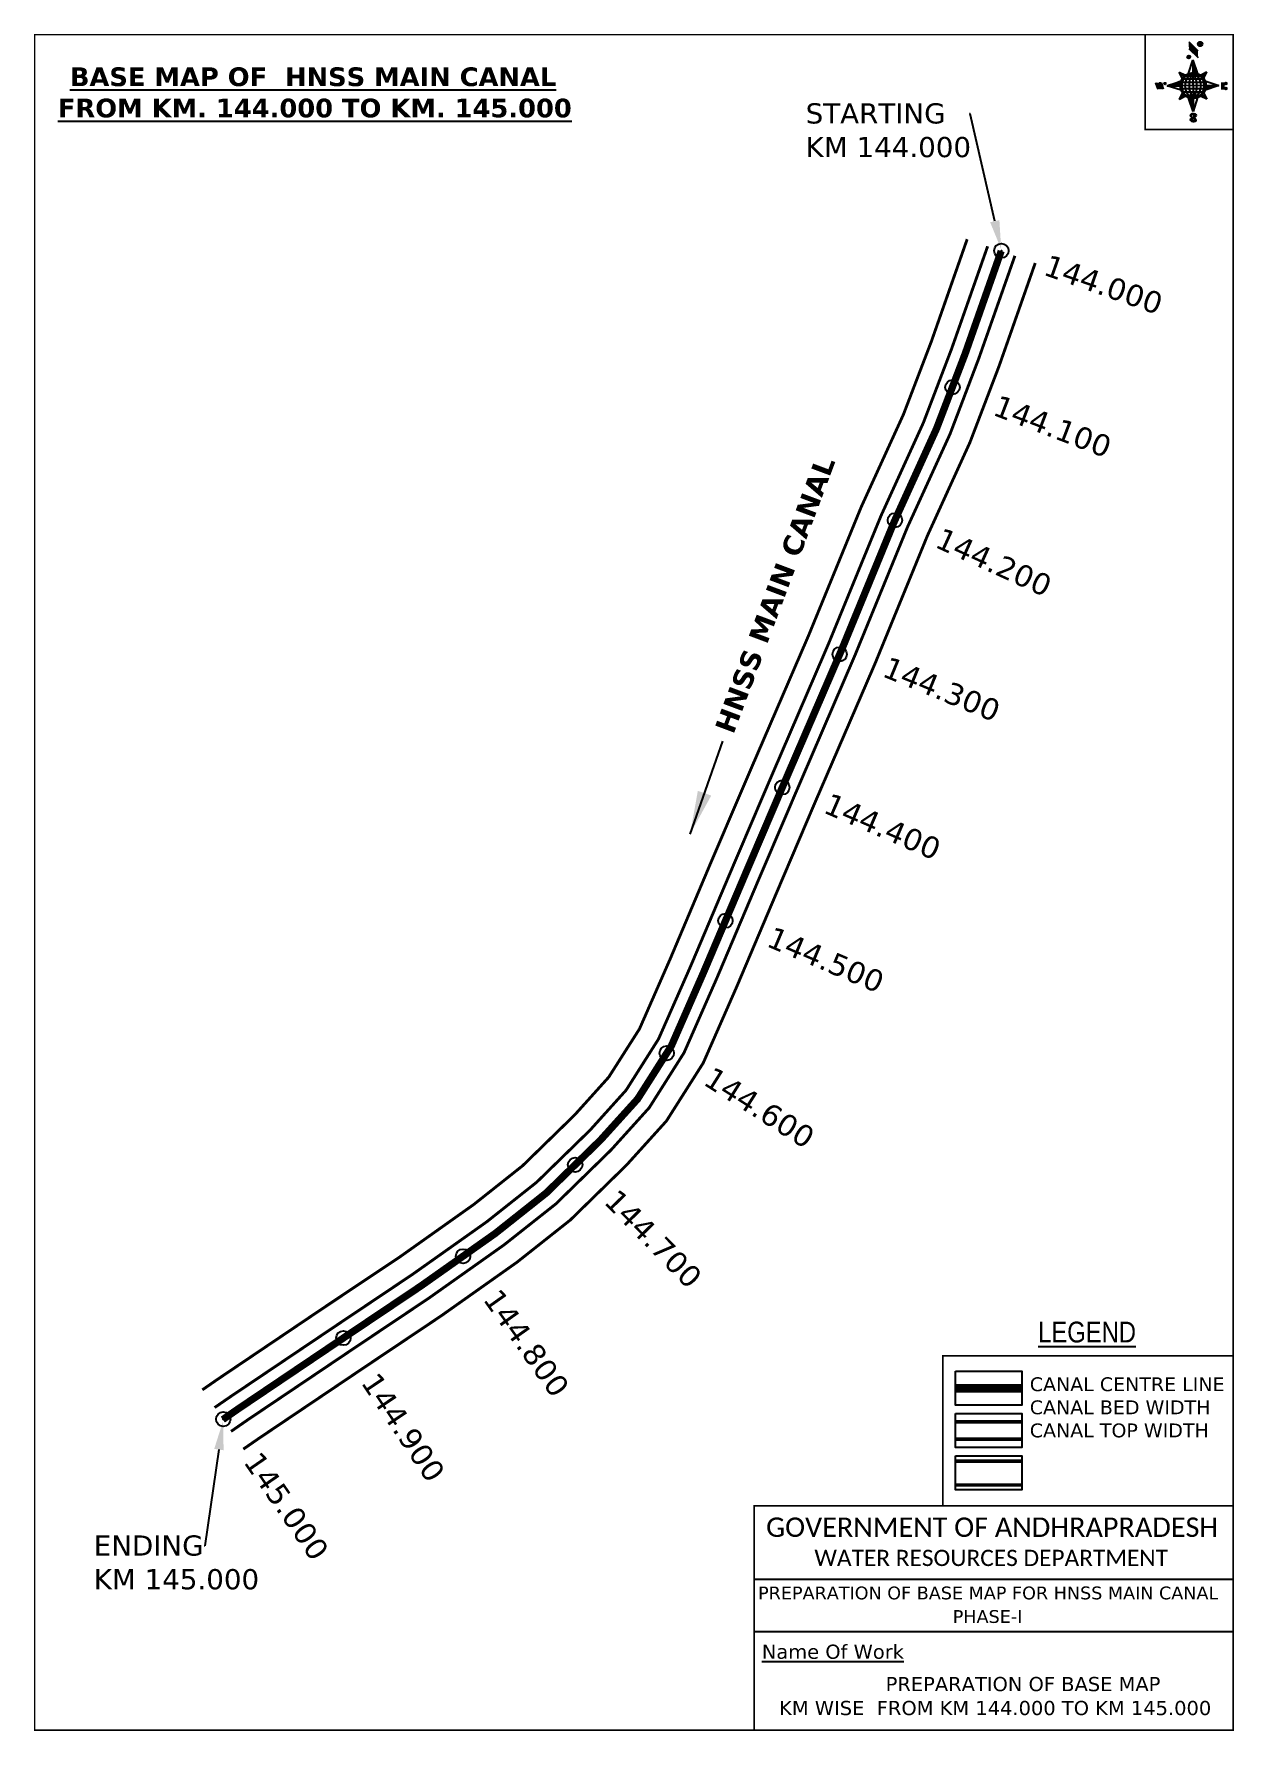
# Model space of a CAD drawing. Header units: inches. Extents: x 759334 to 760166, y 1683334 to 1684511.
import ezdxf
from ezdxf import colors
from ezdxf.entities.mleader import LeaderData, LeaderLine
from ezdxf.enums import TextEntityAlignment as Align
from ezdxf.math import Vec2, Vec3

# ---------------------------------------------------------------- set-up
doc = ezdxf.new("R2010")
doc.units = ezdxf.units.IN
doc.header["$MEASUREMENT"] = 0
doc.header["$PDMODE"] = 32
doc.header["$PDSIZE"] = 10
doc.linetypes.add('HIDDEN2', pattern=[0.1875, 0.125, -0.0625])
for name, color, linetype in [('AQUADUCT', 1, 'Continuous'), ('bord', 1, 'Continuous'), ('CANAL1', 1, 'Continuous'), ('CSMark', 72, 'Continuous'), ('DCBMS', 232, 'Continuous'), ('PAGE', 7, 'Continuous'), ('TEXT', 7, 'Continuous')]:
    doc.layers.add(name, color=color, linetype=linetype)
doc.styles.add('ARIALN', font='ARIALN_1.TTF')
doc.styles.get("Standard").update_dxf_attribs({"font": 'verdana_0.ttf'})
doc.dimstyles.get("Standard").update_dxf_attribs({"dimtxt": 0.18, "dimasz": 0.18, "dimexe": 0.18, "dimexo": 0.0625, "dimgap": 0.09, "dimtad": 0, "dimtih": 1, "dimtoh": 1, "dimdec": 4, "dimzin": 0, "dimdsep": 46, "dimtxsty": 'Standard', "dimcen": 0.09, "dimadec": 0, "dimazin": 0, "dimtfac": 1, "dimtdec": 4, "dimtofl": 0, "dimtmove": 0, "dimatfit": 3, "dimfxl": 0, "dimtolj": 1, "dimtzin": 0, "dimarcsym": 0})
pattern_1 = [(267.297113149, (-8720374.938, 50637915.138), (10.5367255337, -0.497431438), [])]
pattern_2 = [(357.297113149, (-8720374.938, 50637915.138), (0.497431438, 10.5367255337), [])]

# ---------------------------------------------------------------- blocks, each defined once
blk = doc.blocks.new('*X16')
at = {"color": 0, "linetype": 'Continuous'}
for p, q in [((6321.6, 240.5), (6322.3, 241.2)), ((6321.6, 240.3), (6322.3, 241)), ((6321.6, 240.1), (6322.3, 240.8)), ((6321.6, 239.9), (6322.4, 240.7)), ((6321.6, 239.8), (6322.4, 240.6)), ((6321.6, 239.6), (6322.5, 240.5)), ((6321.6, 239.4), (6322.5, 240.3)), ((6321.6, 239.2), (6322.6, 240.2)), ((6321.7, 239.1), (6322.6, 240.1)), ((6321.8, 240.8), (6322.4, 241.4)), ((6321.8, 239), (6322.7, 240)), ((6321.8, 239), (6322.8, 239.9)), ((6321.9, 238.9), (6322.9, 239.8)), ((6322, 238.8), (6323, 239.7)), ((6322.1, 241.3), (6322.4, 241.6)), ((6322.1, 238.7), (6323.1, 239.6)), ((6322.2, 238.6), (6323.1, 239.6)), ((6322.3, 238.5), (6323.2, 239.5)), ((6322.4, 238.5), (6323.3, 239.4)), ((6322.5, 238.4), (6323.4, 239.3)), ((6322.7, 238.4), (6323.6, 239.3)), ((6322.8, 238.3), (6323.7, 239.2)), ((6322.9, 238.3), (6323.8, 239.1)), ((6323.1, 238.2), (6323.9, 239.1)), ((6323.2, 238.2), (6324, 239)), ((6323.3, 238.2), (6324.2, 239)), ((6323.5, 238.1), (6324.3, 238.9)), ((6323.7, 238.1), (6324.4, 238.9)), ((6323.8, 238.1), (6324.6, 238.8)), ((6324.1, 238.2), (6324.7, 238.8)), ((6324.3, 238.3), (6324.9, 238.8)), ((6324.6, 238.3), (6325.1, 238.8)), ((6324.8, 238.4), (6325.2, 238.8)), ((6325.1, 238.5), (6325.4, 238.8)), ((6325.4, 238.6), (6325.6, 238.8))]:
    blk.add_line(p, q, dxfattribs=at)
blk = doc.blocks.new('*X15')
at = {"color": 0, "linetype": 'Continuous'}
for p, q in [((6324.4, 240.3), (6324.5, 240.4)), ((6324.6, 240.3), (6324.8, 240.5)), ((6324.7, 240.2), (6325, 240.5)), ((6324.8, 240.2), (6325.2, 240.6)), ((6325, 240.1), (6325.5, 240.6)), ((6325.1, 240.1), (6325.6, 240.6)), ((6325.2, 240), (6325.8, 240.6)), ((6325.3, 240), (6326, 240.6)), ((6325.4, 239.9), (6326.1, 240.6)), ((6325.5, 239.8), (6326.2, 240.5)), ((6325.6, 239.8), (6326.3, 240.5)), ((6325.7, 239.7), (6326.5, 240.4)), ((6325.9, 239.6), (6326.6, 240.3)), ((6326, 239.5), (6326.7, 240.3)), ((6326, 239.4), (6326.8, 240.2)), ((6326.1, 239.3), (6327, 240.2)), ((6326.2, 239.3), (6327.1, 240.1)), ((6326.3, 239.2), (6327.1, 240)), ((6326.4, 239.1), (6327.2, 239.9)), ((6326.5, 239), (6327.3, 239.8)), ((6326.5, 238.9), (6327.4, 239.7)), ((6326.6, 238.8), (6327.5, 239.6)), ((6326.7, 238.7), (6327.5, 239.5)), ((6326.8, 238.6), (6327.6, 239.4)), ((6326.8, 238.5), (6327.7, 239.3)), ((6326.8, 236.5), (6327.4, 237)), ((6326.9, 238.3), (6327.8, 239.2)), ((6326.9, 238.2), (6327.9, 239.1)), ((6326.9, 236.8), (6327.6, 237.4)), ((6327, 238.1), (6327.8, 239)), ((6327, 237.9), (6327.8, 238.8)), ((6327, 237.8), (6327.8, 238.6)), ((6327, 237.6), (6327.8, 238.4)), ((6327, 237.4), (6327.8, 238.2)), ((6327, 237.3), (6327.8, 238)), ((6327, 237.1), (6327.8, 237.9))]:
    blk.add_line(p, q, dxfattribs=at)
blk = doc.blocks.new('H')
at = {"layer": 'bord', "extrusion": (0.000427885, 0.004792, 0.999988)}
h = blk.add_hatch(dxfattribs=at)
h.set_pattern_fill('LINE', color=8, scale=84.387686, angle=-2.7029, style=0)
h.set_pattern_definition(pattern_2)
h.paths.add_polyline_path([(-492, 786, -0.090992), (-448, 775), (-486, 912)])
h = blk.add_hatch(dxfattribs=at)
h.set_pattern_fill('LINE', color=8, scale=84.387686, angle=-92.7029, style=0)
h.set_pattern_definition(pattern_1)
h.paths.add_polyline_path([(-625, 665, -0.090992), (-615, 710), (-751, 671)])
h = blk.add_hatch(dxfattribs=at)
h.set_pattern_fill('LINE', color=8, scale=84.387686, angle=-2.7029, style=0)
h.set_pattern_definition(pattern_2)
h.paths.add_polyline_path([(-504, 533, -0.090992), (-549, 543), (-510, 406)])
h = blk.add_hatch(dxfattribs=at)
h.set_pattern_fill('LINE', color=8, scale=84.387686, angle=-92.7029, style=0)
h.set_pattern_definition(pattern_1)
h.paths.add_polyline_path([(-246, 647), (-372, 653, -0.090992), (-382, 609)])
for p, q in [((-519, 1020, -1217), (-435, 927, -1216)), ((-516, 1087, -1217), (-432, 994, -1217)), ((-538, 774, -1216), (-487, 906, -1216)), ((-487, 906, -1216), (-493, 780, -1216)), ((-487, 906, -1216), (-448, 769, -1216)), ((-865, 701, -1215), (-847, 638, -1215)), ((-847, 700, -1215), (-829, 637, -1215)), ((-829, 699, -1215), (-811, 636, -1215)), ((-829, 699, -1215), (-811, 698, -1215)), ((-811, 698, -1215), (-794, 635, -1215)), ((-752, 665, -1215), (-615, 704, -1215)), ((-627, 794, -1216), (-567, 760, -1216)), ((-627, 794, -1216), (-584, 747, -1215)), ((-599, 731, -1215), (-627, 794, -1216)), ((-421, 753, -1216), (-359, 781, -1216)), ((-359, 781, -1216), (-405, 739, -1216)), ((-359, 781, -1216), (-392, 721, -1215)), ((-379, 693, -1215), (-246, 641, -1215)), ((-213, 669, -1215), (-217, 601, -1215)), ((-752, 665, -1215), (-625, 659, -1215)), ((-619, 614, -1215), (-752, 665, -1215)), ((-639, 526, -1214), (-606, 585, -1215)), ((-639, 526, -1214), (-593, 568, -1215)), ((-577, 553, -1215), (-639, 526, -1214)), ((-511, 400, -1214), (-549, 537, -1214)), ((-460, 533, -1215), (-511, 400, -1214)), ((-505, 527, -1214), (-511, 400, -1214)), ((-371, 513, -1214), (-431, 546, -1215)), ((-371, 513, -1214), (-414, 560, -1215)), ((-399, 576, -1215), (-371, 513, -1214)), ((-246, 641, -1215), (-383, 603, -1215)), ((-373, 647, -1215), (-246, 641, -1215)), ((-197, 600, -1215), (-194, 668, -1215))]:
    blk.add_line(p, q, dxfattribs=at)
at = {"layer": 'bord', "color": 8, "linetype": 'ByBlock', "extrusion": (0.000427885, 0.004792, 0.999988)}
for p, q in [((-375, 679, -1215), (-620, 691, -1215)), ((-386, 711, -1215), (-605, 722, -1215)), ((-411, 744, -1216), (-578, 752, -1216)), ((-493, 780, -1216), (-505, 527, -1214)), ((-373, 647, -1215), (-625, 659, -1215)), ((-378, 616, -1215), (-623, 628, -1215)), ((-392, 585, -1215), (-611, 595, -1215)), ((-420, 555, -1215), (-587, 562, -1215))]:
    blk.add_line(p, q, dxfattribs=at)
at = {"layer": 'bord', "extrusion": (0.000427885, 0.004792, 0.999988), "elevation": -1212}
for points, const_width in [([(-522, 960), (-516, 1093)], 1.61), ([(-434, 933), (-428, 1066)], 1.61), ([(-870, 707), (-846, 706)], 0.642), ([(-829, 643), (-821, 678)], 0.642), ([(-793, 641), (-782, 694)], 0.642), ([(-223, 676), (-174, 673)], 0.706), ([(-829, 643), (-855, 644)], 0.642), ([(-811, 642), (-784, 641)], 0.642), ([(-177, 605), (-226, 607)], 0.706), ([(-195, 645), (-185, 644)], 0.706)]:
    blk.add_lwpolyline(points, dxfattribs=dict(at, const_width=const_width))
for points, const_width in [([(-414, 1073, 1), (-398, 1058, 1)], 22.3), ([(-530, 950, 1), (-520, 939, 1)], 14.8), ([(-776, 697, 1), (-769, 690, 1)], 8.9), ([(-180, 618, 1), (-173, 611, 1)], 9.79), ([(-178, 667, 1), (-171, 660, 1)], 9.79), ([(-490, 362, 1), (-498, 369, 1)], 11.1), ([(-525, 322, 1), (-533, 329, 1)], 11.1)]:
    blk.add_lwpolyline(points, format="xyb", close=True, dxfattribs=dict(at, const_width=const_width))
for points in [[(-537, 317), (-531, 310), (-520, 307), (-505, 307), (-494, 310), (-486, 318), (-487, 326), (-491, 333), (-494, 336), (-503, 341), (-522, 347), (-530, 352), (-534, 355), (-537, 363), (-537, 373), (-530, 381), (-520, 384), (-504, 384), (-493, 380), (-487, 373)], [(-522, 348), (-526, 354), (-528, 361), (-528, 371), (-526, 375), (-521, 381), (-515, 384)], [(-505, 307), (-499, 312), (-497, 319), (-497, 327), (-501, 335), (-509, 343)]]:
    blk.add_lwpolyline(points, dxfattribs=at)
at = {"layer": 'bord', "extrusion": (0.000427885, 0.004792, 0.999988)}
for centre, radius in [((-406, 1065, -1212), 22.3), ((-525, 944, -1212), 14.8), ((-773, 694, -1212), 8.9), ((-498, 659, -1212), 127), ((-177, 615, -1212), 9.79), ((-174, 663, -1212), 9.79), ((-494, 365, -1212), 11.1), ((-529, 325, -1212), 11.1)]:
    blk.add_circle(centre, radius, dxfattribs=at)
at = {"layer": 'bord', "color": 8, "linetype": 'ByBlock', "extrusion": (0.000427885, 0.004792, 0.999988)}
for centre, radius, start, end in [((-482, 658, -1212), 128, 94.9254, 259.6691), ((-437, 656, -1212), 141, 113.2864, 241.308), ((-316, 651, -1212), 222, 142.5892, 212.0053), ((-560, 662, -1212), 141, 293.2864, 61.308), ((-681, 668, -1212), 222, 322.5892, 32.0053), ((-515, 660, -1212), 128, 274.9254, 79.6691)]:
    blk.add_arc(centre, radius, start, end, dxfattribs=at)
at = {"layer": 'bord', "extrusion": (0.000427885, 0.004792, 0.999988)}
for points in [[(-516, 1093, -1212), (-431, 1000, -1212), (-519, 1026, -1212), (-434, 933, -1212)], [(-864, 707, -1212), (-846, 706, -1212), (-846, 644, -1212), (-829, 643, -1212)], [(-829, 705, -1212), (-811, 704, -1212), (-811, 642, -1212), (-793, 641, -1212)], [(-193, 674, -1212), (-197, 606, -1212), (-213, 675, -1212), (-216, 607, -1212)]]:
    blk.add_solid(points, dxfattribs=at)
at = {"layer": 'bord', "extrusion": (0.000427885, 0.004792, 0.999988), "xscale": 7.977342409717546, "yscale": 7.977342408231451, "zscale": 7.977342408476333, "rotation": 138.0840426661453}
for name, p in [('*X15', (38301, -31929, -1212)), ('*X16', (38314, -31951, -1212))]:
    blk.add_blockref(name, p, dxfattribs=at)

msp = doc.modelspace()

# ---------------------------------------------------------------- linework, layer by layer
at = {"color": 3}
for p in [(760004.9, 1684360.6), (759971, 1684266), (759931.1, 1684173.8), (759892.8, 1684080.9), (759853, 1683988.6), (759813.6, 1683896.2), (759772.9, 1683804.4), (759709.4, 1683727), (759631.7, 1683663.6), (759548.7, 1683606.9), (759465.4, 1683550.7)]:
    msp.add_point(p, dxfattribs=at)
at = {"layer": 'CANAL1', "color": 200, "const_width": 2}
for points in [[(759981.2, 1684368.6), (759956.4, 1684297.8), (759937, 1684247.1), (759907.7, 1684182.9), (759871.2, 1684093.8), (759829.6, 1683997.5), (759803.2, 1683935.8), (759775.5, 1683870.2), (759754, 1683821.2), (759732.7, 1683787.8), (759709, 1683761.5), (759672.9, 1683726.3), (759639.1, 1683699.5), (759588.2, 1683663.4), (759534.6, 1683627.6), (759462.2, 1683578.8), (759450.9, 1683571)], [(760028.4, 1684352.1), (760003.3, 1684280.6), (759983.1, 1684227.7), (759953.6, 1684163), (759917.3, 1684074.4), (759875.5, 1683977.7), (759849.3, 1683916.2), (759821.4, 1683850.4), (759798.2, 1683797.6), (759772.7, 1683757.4), (759745, 1683726.8), (759706, 1683688.7), (759669.1, 1683659.5), (759616.5, 1683622.3), (759562.5, 1683586.1), (759490.3, 1683537.5), (759479.3, 1683529.9)]]:
    msp.add_lwpolyline(points, dxfattribs=at)
at = {"layer": 'CANAL1', "color": 5, "const_width": 2}
for points in [[(759995.4, 1684363.7), (759970.4, 1684292.6), (759950.8, 1684241.3), (759921.5, 1684177), (759885, 1684088), (759843.4, 1683991.5), (759817.1, 1683929.9), (759789.3, 1683864.3), (759767.2, 1683814.2), (759744.7, 1683778.7), (759719.8, 1683751.1), (759682.8, 1683715), (759648.1, 1683687.5), (759596.7, 1683651.1), (759543, 1683615.1), (759470.6, 1683566.4), (759459.4, 1683558.7)], [(759470.8, 1683542.2), (759481.9, 1683549.9), (759554.1, 1683598.5), (759608, 1683634.6), (759660.1, 1683671.5), (759696, 1683699.9), (759734.2, 1683737.2), (759760.7, 1683766.5), (759784.9, 1683804.7), (759807.6, 1683856.3), (759835.5, 1683922.1), (759861.8, 1683983.6), (759903.4, 1684080.2), (759939.8, 1684169), (759969.3, 1684233.5), (759989.2, 1684285.8), (760014.3, 1684357.1)]]:
    msp.add_lwpolyline(points, dxfattribs=at)
at = {"layer": 'CANAL1', "color": 1, "linetype": 'HIDDEN2', "ltscale": 100, "const_width": 5}
msp.add_lwpolyline([(760004.8, 1684360.4), (759979.8, 1684289.2), (759960, 1684237.4), (759930.7, 1684173), (759894.2, 1684084.1), (759852.6, 1683987.6), (759826.3, 1683926), (759798.4, 1683860.3), (759776.1, 1683809.4), (759752.7, 1683772.6), (759727, 1683744.2), (759689.4, 1683707.5), (759654.1, 1683679.5), (759602.3, 1683642.9), (759548.5, 1683606.8), (759476.2, 1683558.1), (759465.1, 1683550.4)], dxfattribs=at)
at = {"layer": 'CANAL1', "color": 1, "linetype": 'HIDDEN2', "ltscale": 100, "const_width": 6, "elevation": -0.4}
msp.add_lwpolyline([(760019.2, 1683572.1), (759973.2, 1683572.1)], dxfattribs=at)
at = {"layer": 'CANAL1', "color": 5, "const_width": 2.4, "elevation": -0.4}
for points in [[(760019.2, 1683548.8), (759973.2, 1683548.8)], [(760019.2, 1683536.8), (759973.2, 1683536.8)]]:
    msp.add_lwpolyline(points, dxfattribs=at)
at = {"layer": 'CANAL1', "color": 200, "const_width": 2.4, "elevation": -0.4}
for points in [[(760019.2, 1683521.6), (759973.2, 1683521.6)], [(760019.2, 1683505.1), (759973.2, 1683505.1)]]:
    msp.add_lwpolyline(points, dxfattribs=at)
at = {"layer": 'PAGE', "const_width": 1}
msp.add_lwpolyline([(759334.6, 1684510.4), (759334.6, 1683335.1), (760165.6, 1683335.1), (760165.6, 1684510.4), (759334.6, 1684510.4)], dxfattribs=at)
at = {"layer": 'PAGE'}
for points, const_width in [([(760165.6, 1684510.4), (760104.6, 1684510.4), (760104.6, 1684444.6), (760165.6, 1684444.6)], 1), ([(760165.6, 1683490.7), (759964.4, 1683490.7), (759964.4, 1683594.5), (760165.6, 1683594.5)], 1.2), ([(759833.5, 1683490.7), (760165.6, 1683490.7), (760165.6, 1683335.1), (759833.5, 1683335.1)], 1.2)]:
    msp.add_lwpolyline(points, close=True, dxfattribs=dict(at, const_width=const_width))
at = {"layer": 'PAGE', "elevation": -0.4}
for points in [[(759973.2, 1683583.9), (760019.2, 1683583.9), (760019.2, 1683560.4), (759973.2, 1683560.4)], [(759973.2, 1683554.6), (760019.2, 1683554.6), (760019.2, 1683531.1), (759973.2, 1683531.1)], [(759973.2, 1683525.3), (760019.2, 1683525.3), (760019.2, 1683501.8), (759973.2, 1683501.8)]]:
    msp.add_lwpolyline(points, close=True, dxfattribs=at)
at = {"layer": 'PAGE'}
for points in [[(759833.5, 1683439.8), (760165.6, 1683439.8)], [(759833.5, 1683403.4), (760165.6, 1683403.4)]]:
    msp.add_lwpolyline(points, dxfattribs=at)

# ---------------------------------------------------------------- block references
at = {"layer": 'AQUADUCT', "color": 1, "xscale": 0.0703495379661093, "yscale": 0.07034953800030053, "zscale": 0.07034953795990817, "rotation": 3.078330607406165}
msp.add_blockref('H', (760175.3, 1684431, 85.4), dxfattribs=at)

# ---------------------------------------------------------------- texts
at = {"layer": 'CANAL1', "insert": (759805.6, 1684028.9), "char_height": 14, "width": 205.129, "attachment_point": 1, "rotation": 69.5137}
msp.add_mtext('\\pi0.96322;{\\fVerdana|b1|i0|c0|p34;HNSS MAIN CANAL}', dxfattribs=at)
at = {"layer": 'CSMark', "color": 1}
for s, rotation, p in [('144.000', 340.6462, (760035.6, 1684351.3)), ('144.100', 339.081, (760000.7, 1684254.1)), ('144.200', 335.4878, (759961, 1684162.4)), ('144.300', 337.713, (759924.2, 1684072.9)), ('144.400', 336.6493, (759883.5, 1683978.4)), ('144.500', 337.0558, (759844, 1683885.8)), ('144.600', 327.6024, (759801.3, 1683789.5)), ('144.700', 314.3629, (759733.9, 1683706.2)), ('144.800', 305.309, (759651.1, 1683638.2)), ('144.900', 303.8106, (759566.6, 1683580.4)), ('145.000', 304.6577, (759485.1, 1683525.4))]:
    msp.add_text(s, height=15, rotation=rotation, dxfattribs=at).set_placement(p, align=Align.MIDDLE_LEFT)
at = {"layer": 'PAGE', "extrusion": (0.000201441, 0.004807, 0.999988), "style": 'ARIALN'}
msp.add_text('%%ULEGEND', height=14.4, rotation=359.9999, dxfattribs=at).set_placement((760064.3, 1683590.9, 8245.9), align=Align.MIDDLE)
at = {"layer": 'PAGE', "extrusion": (0.000201441, 0.004807, 0.999988)}
for s, height, p in [('PREPARATION OF BASE MAP FOR HNSS MAIN CANAL', 8.878, (759836.2, 1683405.6, 8245)), ('%%UName Of Work', 9.822, (759838.8, 1683364.4, 8243.7))]:
    msp.add_text(s, height=height, rotation=359.9999, dxfattribs=at).set_placement(p)
for s, height, p in [('PHASE-I', 8.88, (759995.3, 1683393.7, 8244.9)), ('PREPARATION OF BASE MAP', 9.822, (760019.9, 1683346.9, 8243.7)), ('KM WISE  FROM KM 144.000 TO KM 145.000', 9.822, (760000.6, 1683330.3, 8243.7))]:
    msp.add_text(s, height=height, rotation=359.9999, dxfattribs=at).set_placement(p, align=Align.MIDDLE_CENTER)
at = {"layer": 'PAGE', "extrusion": (0.000201441, 0.004807, 0.999988), "attachment_point": 1, "text_direction": (1, -1e-06, -0.000201)}
for s, insert, char_height, width in [('CANAL CENTRE LINE CANAL BED WIDTH {\\H2.3741x; }CANAL TOP WIDTH{\\H1.9188x; }', (760024.6, 1683579.7, -0.4), 9.6, 168.926), ('\\pi3.5885;{\\fCalibri|b0|i0|c0|p34;\\H1.3333x;GOVERNMENT OF ANDHRAPRADESH\\P\\pi37.073;\\H0.83998x;WATER RESOURCES DEPARTMENT}', (759838.2, 1683482.5, -1.3), 10.059, 321.276)]:
    msp.add_mtext(s, dxfattribs=dict(at, insert=insert, char_height=char_height, width=width))
at = {"layer": 'TEXT', "color": 1, "insert": (759337.3, 1684487.7), "char_height": 13, "width": 379.826, "attachment_point": 1}
msp.add_mtext('\\pi21.755;{\\fVerdana|b1|i0|c0|p34;\\LBASE MAP OF  HNSS MAIN CANAL \\P\\pi13.452;FROM KM. 144.000 TO KM. 145.000}', dxfattribs=at)

# ---------------------------------------------------------------- leaders
at = {"layer": 'CANAL1'}
msp.add_leader([(759789.1, 1683956.3), (759811.9, 1684020.7)], dimstyle='Standard', override={"dimasz": 30, "dimgap": 0.09, "dimtad": 0}, dxfattribs=at)
at = {"layer": 'DCBMS', "color": 5}
ml = msp.add_multileader_mtext('Standard', dxfattribs=at)
ml.set_content('STARTING\\PKM 144.000', color=5)
ml.set_leader_properties()
ml.build(insert=Vec2(0, 0))
ml.multileader.update_dxf_attribs({"dogleg_length": 0.36, "arrow_head_size": 20})
ctx = ml.context
ctx.base_point, ctx.char_height, ctx.arrow_head_size, ctx.landing_gap_size, ctx.plane_origin = Vec3(759869.1, 1684455.6), 14, 20, 0.09, Vec3(760022.9, 1684519.9)
notes = []
notes.append((ctx, [(0, (1, 1, 0), (759983.2, 1684455.6), (-1, 0), 0.36, [(0, [(760004.8, 1684361.6)], 0, [])])]))
ctx.mtext.insert, ctx.mtext.flow_direction = Vec3(759869.2, 1684462.8), 5
ml = msp.add_multileader_mtext('Standard', dxfattribs=at)
ml.set_content('ENDING \\PKM 145.000', color=5)
ml.set_leader_properties()
ml.build(insert=Vec2(0, 0))
ml.multileader.update_dxf_attribs({"dogleg_length": 0.36, "arrow_head_size": 20})
ctx = ml.context
ctx.base_point, ctx.char_height, ctx.arrow_head_size, ctx.landing_gap_size, ctx.plane_origin = Vec3(759375.5, 1683462.9), 14, 20, 0.09, Vec3(759488.6, 1683384.6)
notes.append((ctx, [(0, (1, 1, 0), (759452.6, 1683462.9), (-1, 0), 0.36, [(0, [(759465.3, 1683549.4)], 0, [])])]))
ctx.mtext.insert, ctx.mtext.width, ctx.mtext.flow_direction = Vec3(759375.6, 1683470.1), 108.896, 5
for ctx, leaders in notes:
    for number, flags, end, landing, length, lines in leaders:
        leader = LeaderData()
        leader.index, (leader.has_last_leader_line, leader.has_dogleg_vector, leader.attachment_direction) = number, flags
        leader.last_leader_point, leader.dogleg_vector, leader.dogleg_length = Vec3(end), Vec3(landing), length
        for number, points, colour, breaks in lines:
            line = LeaderLine()
            line.index, line.vertices, line.color, line.breaks = number, Vec3.list(points), colors.encode_raw_color(colour), breaks
            leader.lines.append(line)
        ctx.leaders.append(leader)

doc.saveas('drawing.dxf')
